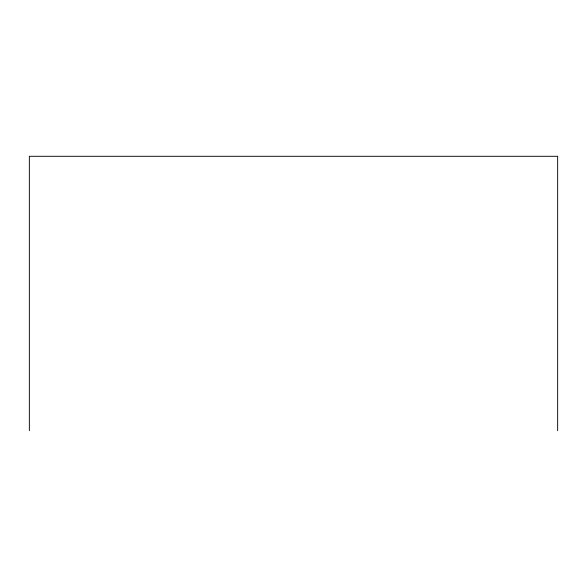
<?xml version="1.0" encoding="UTF-8"?>
<svg xmlns="http://www.w3.org/2000/svg" width="587" height="587" viewBox="0 0 587 587"><rect width="100%" height="100%" fill="white"/><g stroke="black" fill="none" stroke-linecap="round" stroke-linejoin="round"><path stroke-width="0.88" d="M557.65 430.704L557.65 156.296L29.35 156.296L29.35 430.704"/></g></svg>
